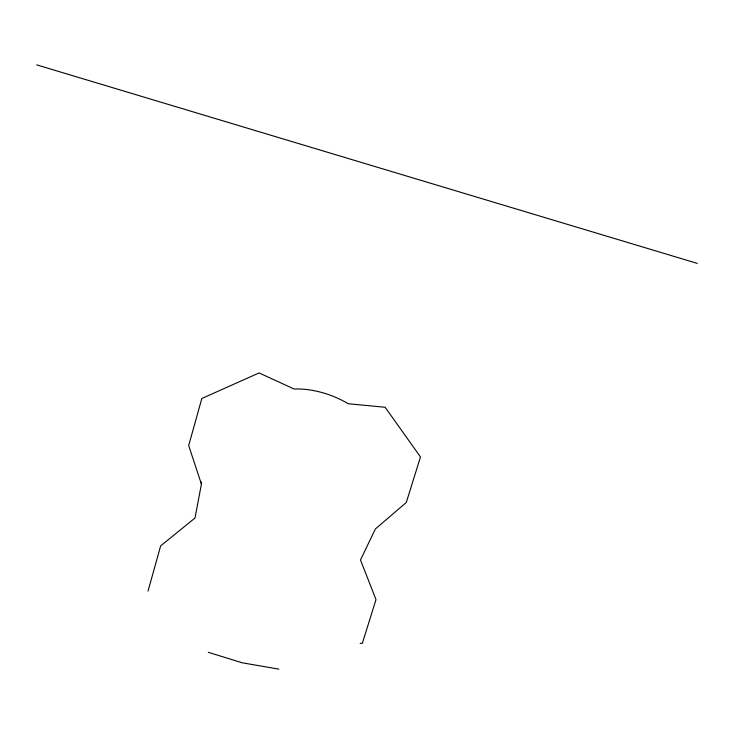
<?xml version="1.0" encoding="UTF-8"?>
<svg xmlns="http://www.w3.org/2000/svg" width="734" height="734" viewBox="0 0 734 734"><rect width="100%" height="100%" fill="white"/><g stroke="black" fill="none" stroke-linecap="round" stroke-linejoin="round"><path stroke-width="1.1" d="M201.318 481.981L201.419 484.101L194.996 518.039L160.645 545.903L148.029 591.081M360.146 643.424L362.348 643.305L375.992 599.586L360.486 559.987L375.404 528.92L406.287 502.487L420.481 456.979L385.148 407.269L348.228 403.728A58.931 31.379 20.7 0 0 294.178 389.048L259.093 372.936L201.832 398.479L188.684 445.538L201.419 484.101M278.865 669.133L242.284 662.811L208.309 652.315M36.7 64.867L697.3 263.396"/></g></svg>
